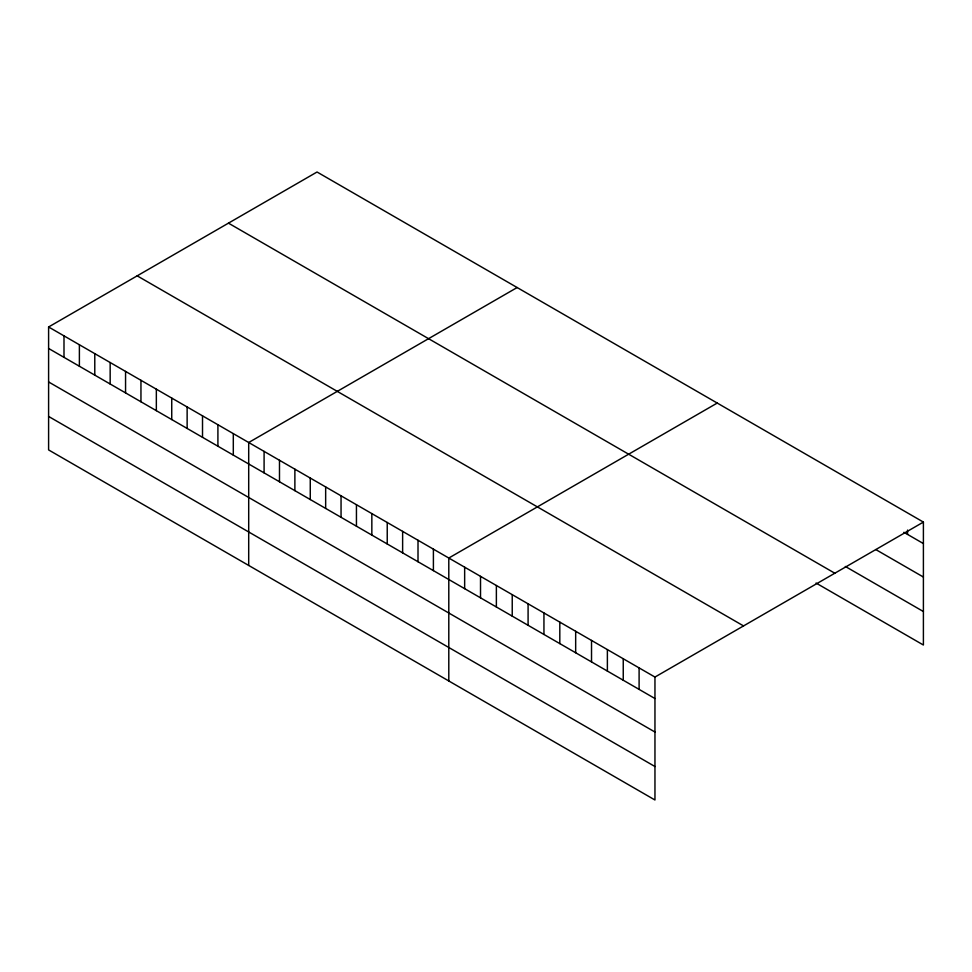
<?xml version="1.0" encoding="UTF-8"?>
<svg xmlns="http://www.w3.org/2000/svg" width="972" height="972" viewBox="0 0 972 972"><rect width="100%" height="100%" fill="white"/><g stroke="black" fill="none" stroke-linecap="round" stroke-linejoin="round"><path stroke-width="1.46" d="M48.6 326.981L654.958 677.059L654.958 799.992L48.6 449.915L48.6 326.981L317.042 172.008L923.4 522.086L923.4 645.019L816.055 583.042M517.14 287.53L248.698 442.515L248.698 565.449M717.239 403.052L448.797 558.037L448.797 680.971M654.958 677.059L923.4 522.086M903.887 532.292L923.4 543.567M875.821 549.569L923.4 577.04M845.324 566.457L923.4 611.534M228.456 223.147L834.814 573.225M137.186 275.841L743.544 625.919M48.6 348.462L654.958 698.54M48.6 381.947L654.958 732.025M48.6 416.441L654.958 766.519M907.544 530.105L907.544 534.406M639.102 667.91L639.102 689.391M623.246 658.749L623.246 680.23M607.379 649.6L607.379 671.081M591.523 640.439L591.523 661.92M575.667 631.29L575.667 652.759M559.811 622.129L559.811 643.61M543.943 612.968L543.943 634.449M528.088 603.819L528.088 625.3M512.232 594.657L512.232 616.139M496.376 585.509L496.376 606.99M480.52 576.347L480.52 597.829M464.652 567.198L464.652 588.668M433.403 549.156L433.403 570.625M418.009 540.262L418.009 561.743M402.627 531.38L402.627 552.861M387.233 522.486L387.233 543.968M371.839 513.605L371.839 535.086M356.445 504.711L356.445 526.192M341.05 495.829L341.05 517.311M325.656 486.948L325.656 508.429M310.262 478.054L310.262 499.535M294.88 469.172L294.88 490.653M279.486 460.278L279.486 481.76M264.092 451.397L264.092 472.878M233.304 433.621L233.304 455.103M217.91 424.74L217.91 446.221M202.516 415.846L202.516 437.327M187.134 406.964L187.134 428.445M171.74 398.083L171.74 419.552M156.346 389.189L156.346 410.67M140.952 380.307L140.952 401.788M125.558 371.413L125.558 392.895M110.164 362.532L110.164 384.013M94.782 353.65L94.782 375.119M79.388 344.756L79.388 366.237M63.994 335.875L63.994 357.356"/></g></svg>
